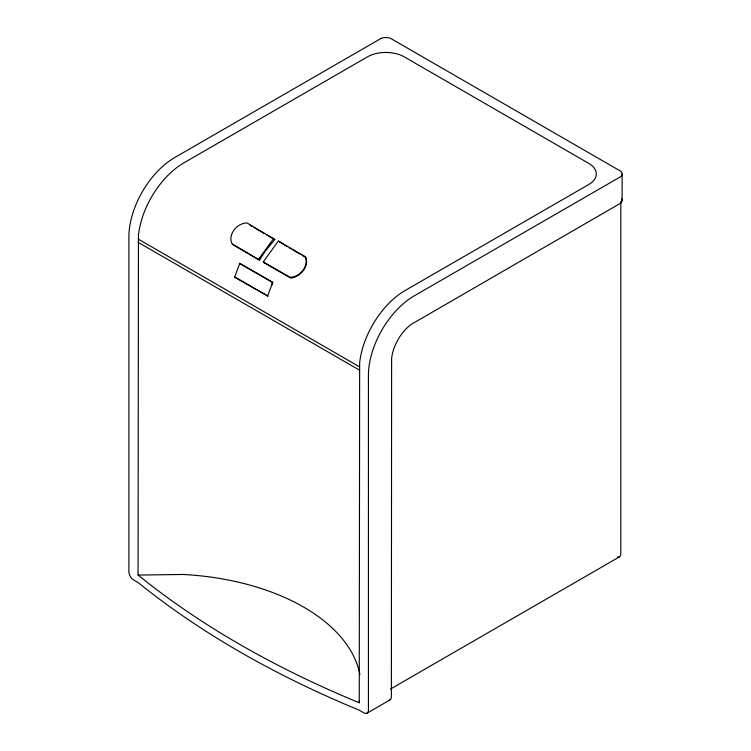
<?xml version="1.0" encoding="UTF-8"?>
<svg xmlns="http://www.w3.org/2000/svg" width="751" height="751" viewBox="0 0 751 751"><rect width="100%" height="100%" fill="white"/><g stroke="black" fill="none" stroke-linecap="round" stroke-linejoin="round"><path stroke-width="1.13" d="M359.25 702.767L359.645 362.855A64.896 37.466 -60 0 1 405.136 290.515L588.69 184.549A25.956 14.982 0 0 0 588.69 163.352L404.216 56.841A25.956 14.982 0 0 0 367.511 56.841L183.957 162.817A64.896 37.466 -60 0 0 138.456 235.157L138.062 575.069A948.804 547.789 0 0 0 359.25 702.767L359.335 700.514M236.086 277.739L268.023 296.176L234.594 277.166L239.794 263.301L272.726 282.31L271.637 285.511M267.525 296.176L272.726 282.31M259.546 260.137L264.84 251.707L274.791 239.531L247.032 222.916A14.71 11.875 -42.2 0 0 233.946 230.097A14.71 11.875 -42.2 0 0 231.928 243.681L259.546 260.137L232.923 244.779L232.632 243.915M302.062 255.265L306.004 257.537C308.999 267.084 300.024 276.969 290.759 278.142L264.136 262.784L264.418 262.259M258.663 259.17L273.768 238.405M263.272 261.836L278.377 241.071L305.113 256.56A14.71 11.875 -42.2 0 1 303.094 270.144A14.71 11.875 -42.2 0 1 290.017 277.326L263.272 261.836L264.136 262.784M390.501 689.033L619.472 556.848M367.079 713.159L390.022 699.913M234.594 277.166L235.091 277.157M138.062 575.069L183.225 574.468A195.992 113.157 0 0 1 359.907 674.539M250.139 225.309L252.111 226.445M254.082 227.581L263.939 233.27M266.905 234.979L274.791 239.531M287.267 246.732L278.377 241.071M289.238 247.868L291.21 249.003M293.181 250.139L300.081 254.129M239.297 263.31L272.228 282.32M138.24 239.09L359.429 366.788M138.062 242.301L359.25 369.999M622.11 173.95L622.11 200.442M620.814 201.306L620.814 553.872A6.487 3.746 60 0 1 617.416 557.026M389.074 700.204A6.487 3.746 60 0 0 391.374 696.937L391.618 358.462A32.377 18.691 -60 0 1 411.323 324.319L620.814 203.089A8.759 5.06 0 0 0 621.528 198.621M381.273 38.301L174.776 157.522A64.896 37.466 -60 0 0 128.89 237.006L128.89 571.887A6.487 3.746 60 0 0 133.471 579.838L138.062 582.485A948.804 547.789 0 0 0 359.25 710.183L363.841 712.84A6.487 3.746 60 0 0 368.431 710.183L368.431 375.303A64.896 37.466 -60 0 1 414.317 295.819L620.814 176.598A8.759 5.06 0 0 0 620.814 171.294L390.454 38.301A8.759 5.06 0 0 0 381.273 38.301"/></g></svg>
